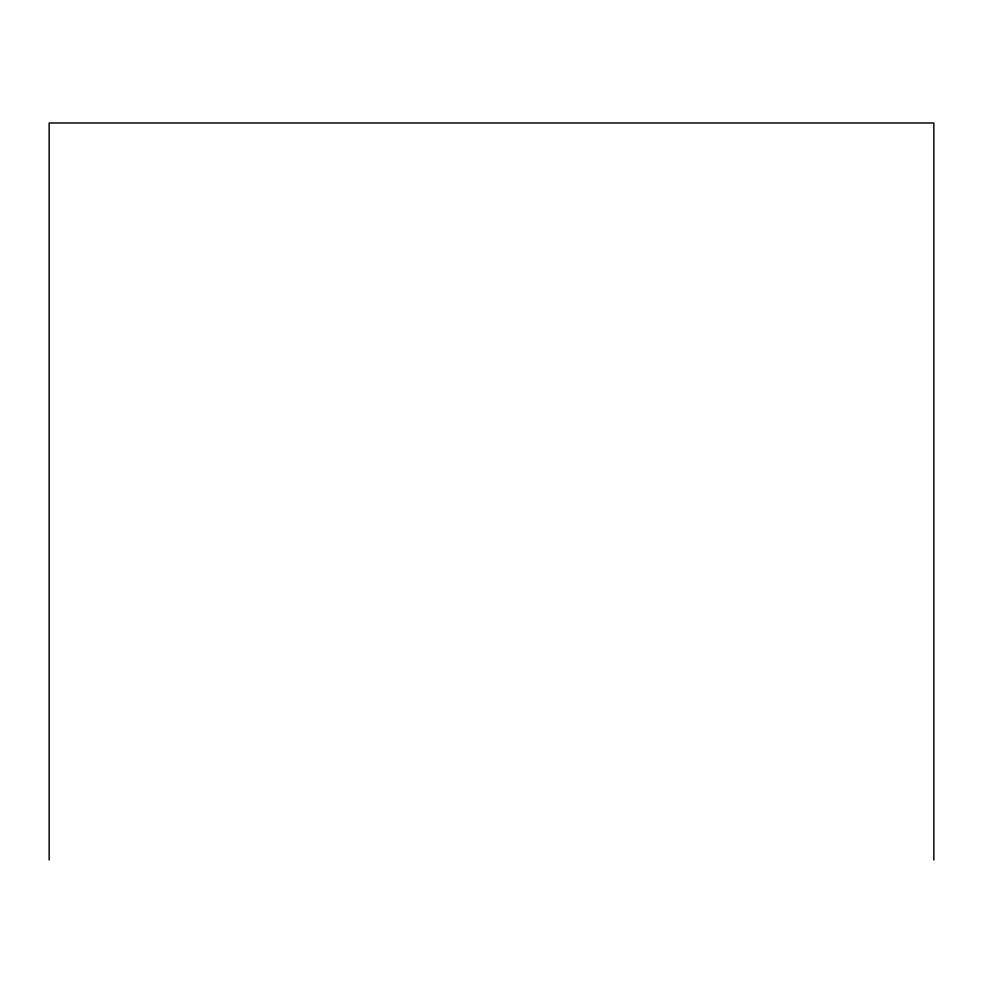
<?xml version="1.0" encoding="UTF-8"?>
<svg xmlns="http://www.w3.org/2000/svg" width="983" height="983" viewBox="0 0 983 983"><rect width="100%" height="100%" fill="white"/><g stroke="black" fill="none" stroke-linecap="round" stroke-linejoin="round"><path stroke-width="1.47" d="M933.85 860.014L933.85 122.986L49.15 122.986L49.15 860.014"/></g></svg>
